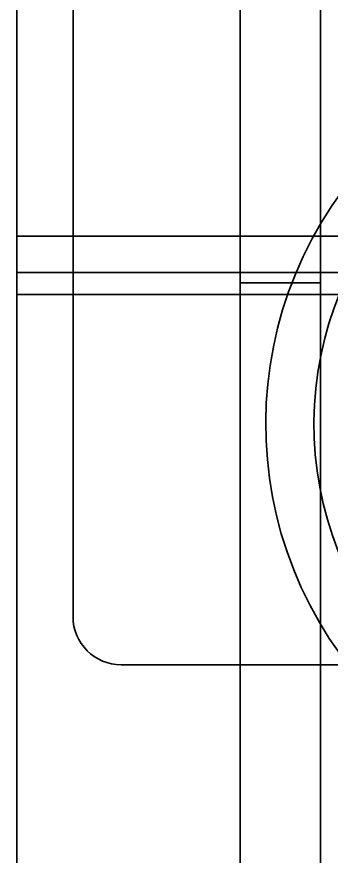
# Model space of a CAD drawing. Header units: millimetres. Extents: x -431 to 3717, y -325 to 2729.
# Drawn here: x 1338.5 to 1358.1, y 463.1 to 515.4 of the extents above; entities that cross this region are included whole.
import ezdxf

# ---------------------------------------------------------------- set-up
doc = ezdxf.new("R2010")
doc.units = ezdxf.units.MM

msp = doc.modelspace()

# ---------------------------------------------------------------- linework, layer by layer
at = {"color": 7, "linetype": 'Continuous', "lineweight": 35}
for p, q in [((1342.015, 593.2), (1342.015, 478)), ((1342.015, 593.2), (1342.015, 478)), ((1338.515, 550), (1338.515, 501.711)), ((1338.515, 547.73), (1338.515, 499.441)), ((1352.429, 498.8), (1352.429, 532.172)), ((1352.429, 532.172), (1352.429, 67.828)), ((1357.429, 532.172), (1357.429, 337)), ((1357.429, 498.8), (1357.429, 532.172)), ((1338.515, 501.711), (1338.515, 498.08)), ((1338.515, 501.711), (1418.515, 501.711)), ((1338.515, 499.441), (1338.515, 501.711)), ((1338.515, 499.441), (1338.515, 498.08)), ((1338.515, 499.441), (1418.515, 499.441)), ((1357.429, 498.8), (1352.429, 498.8)), ((1352.429, 498.8), (1352.429, 101.2)), ((1357.429, 498.8), (1357.429, 101.2)), ((1338.515, 498.08), (1418.515, 498.08)), ((1338.515, 498.08), (1418.515, 498.08)), ((1338.515, 498.08), (1338.515, 101.92)), ((1338.515, 498.08), (1338.515, 101.92)), ((1379.015, 475), (1345.015, 475)), ((1379.015, 475), (1345.015, 475))]:
    msp.add_line(p, q, dxfattribs=at)
for centre, radius, start, end in [((1378.515, 490), 24.5, 134.6585, 314.6585), ((1378.515, 490), 24.5, 134.6585, 314.6585), ((1378.515, 490), 21.5, 134.6585, 314.2993), ((1345.015, 478), 3, 180, 270), ((1345.015, 478), 3, 180, 270)]:
    msp.add_arc(centre, radius, start, end, dxfattribs=at)

doc.saveas('drawing.dxf')
